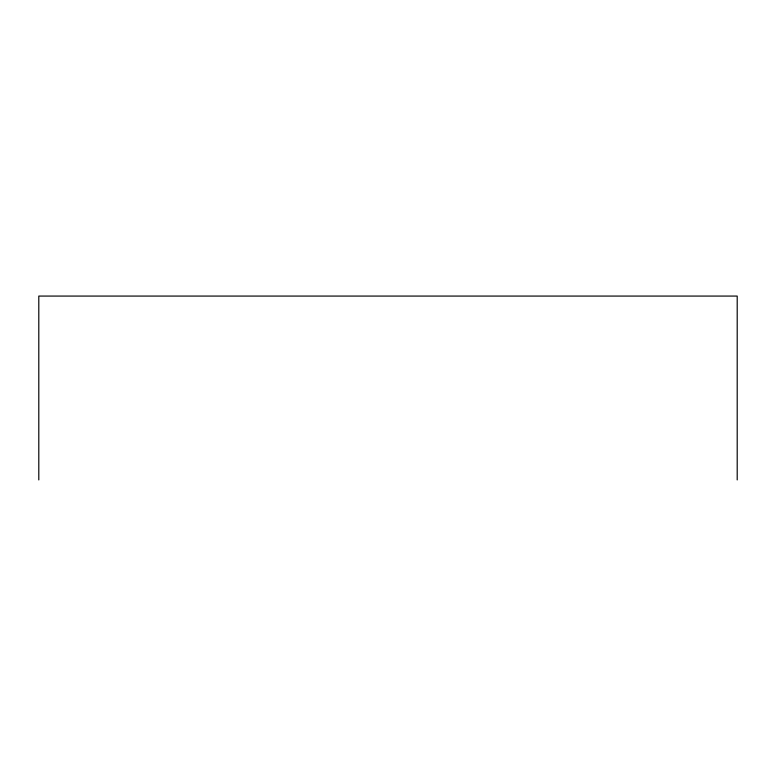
<?xml version="1.0" encoding="UTF-8"?>
<svg xmlns="http://www.w3.org/2000/svg" width="776" height="776" viewBox="0 0 776 776"><rect width="100%" height="100%" fill="white"/><g stroke="black" fill="none" stroke-linecap="round" stroke-linejoin="round"><path stroke-width="1.16" d="M737.2 479.927L737.2 296.073L38.8 296.073L38.8 479.927"/></g></svg>
